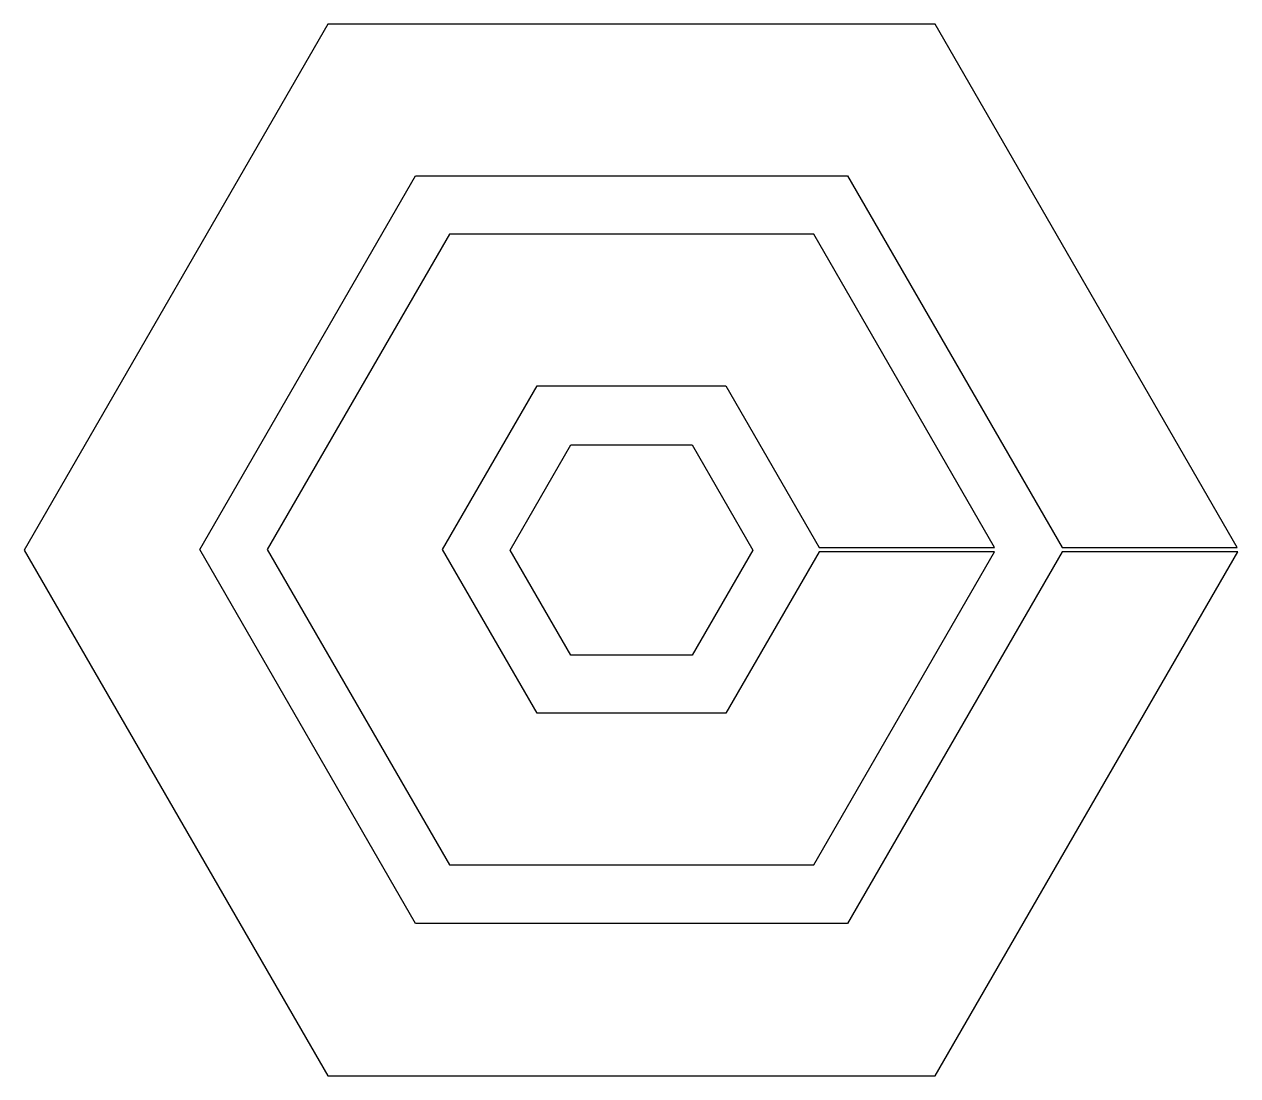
# Model space of a CAD drawing. Extents: x 1 to 23.5, y -20.6 to -1.1.
import ezdxf

# ---------------------------------------------------------------- set-up
doc = ezdxf.new("R2010")
doc.units = 0
doc.layers.add('LAYER_1', color=7, linetype='CONTINUOUS')

msp = doc.modelspace()

# ---------------------------------------------------------------- linework, layer by layer
at = {"layer": 'LAYER_1', "color": 250}
for points in [[(20.216, -10.921), (16.239, -17.81), (8.239, -17.81), (4.239, -10.881), (8.239, -3.953), (16.239, -3.953), (20.216, -10.841), (23.461, -10.841), (17.864, -1.147), (6.614, -1.147), (0.989, -10.89), (6.614, -20.632), (17.864, -20.632), (23.47, -10.921), (20.216, -10.921)], [(15.716, -10.921), (13.989, -13.912), (10.489, -13.912), (8.739, -10.881), (10.489, -7.85), (13.989, -7.85), (15.716, -10.841), (18.966, -10.841), (15.614, -5.036), (8.864, -5.036), (5.489, -10.881), (8.864, -16.727), (15.614, -16.727), (18.966, -10.921), (15.716, -10.921)], [(11.114, -8.941), (13.364, -8.941), (14.489, -10.89), (13.364, -12.838), (11.114, -12.838), (9.989, -10.89), (11.114, -8.941)]]:
    msp.add_lwpolyline(points, dxfattribs=at)

doc.saveas('drawing.dxf')
